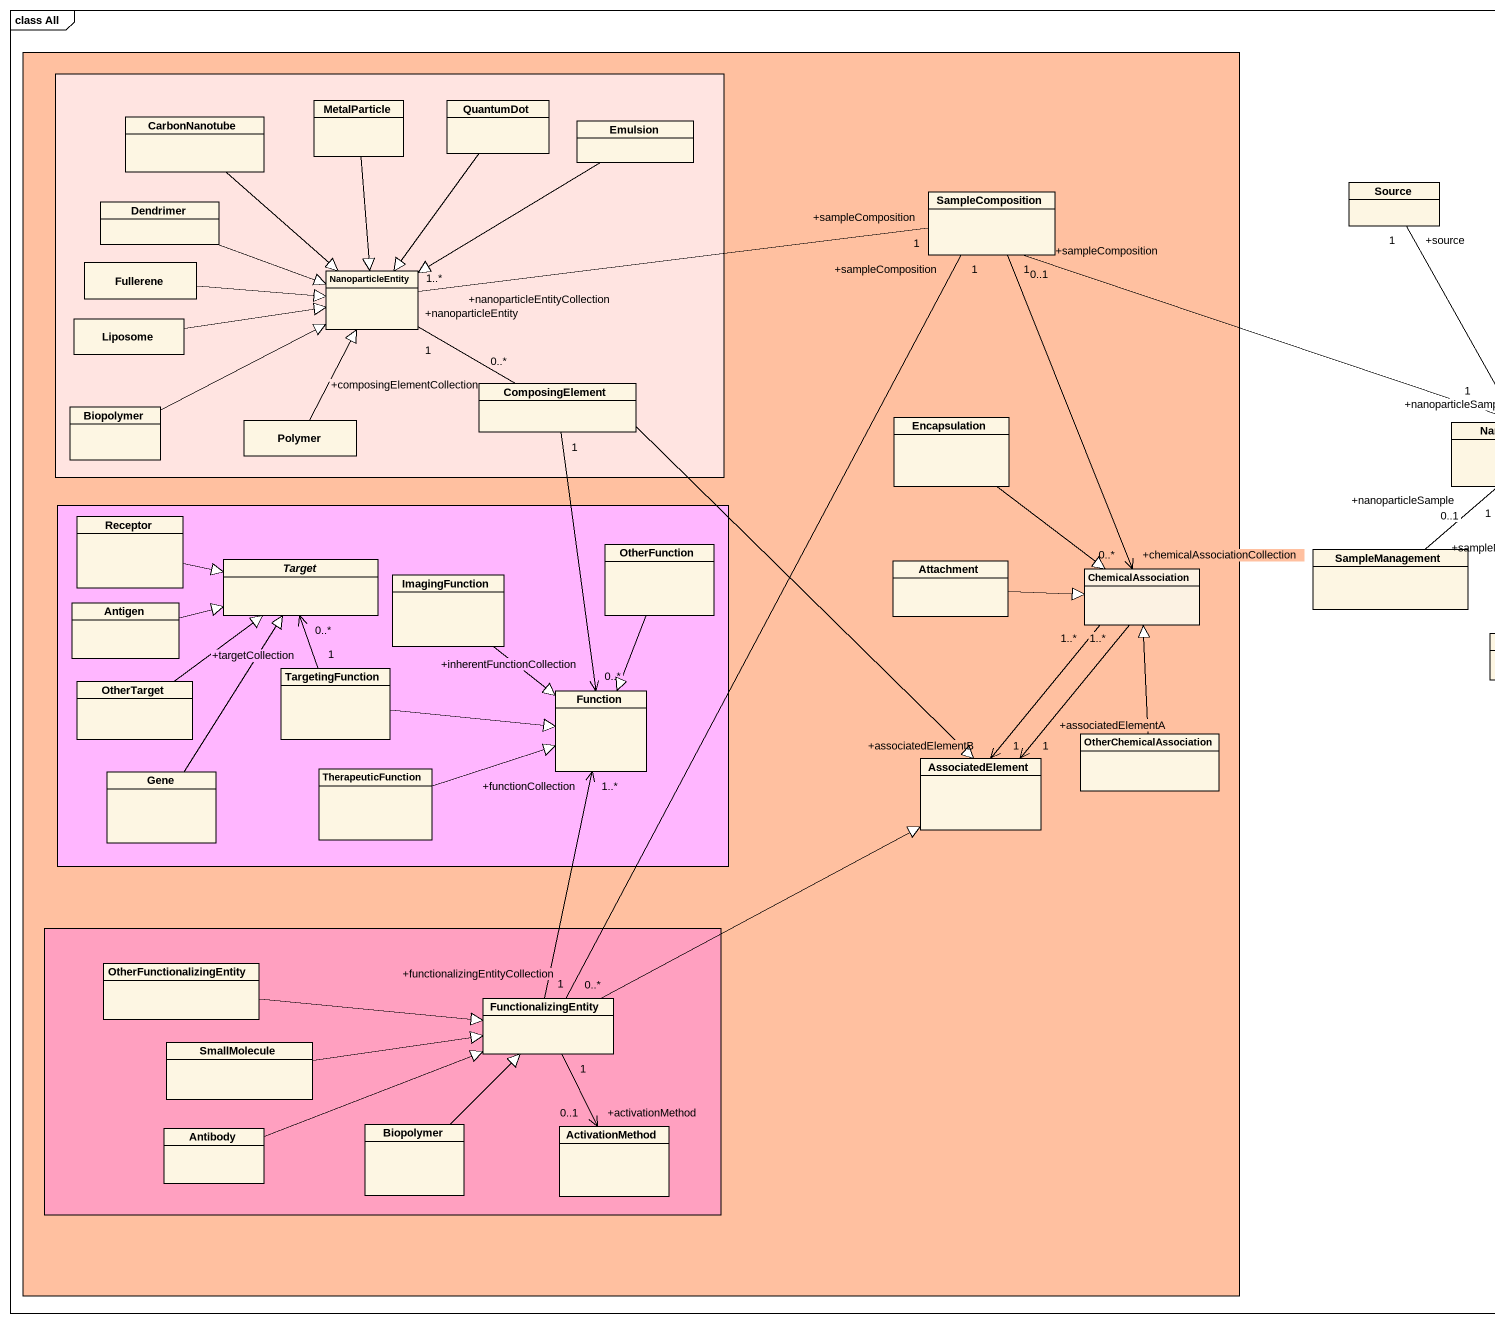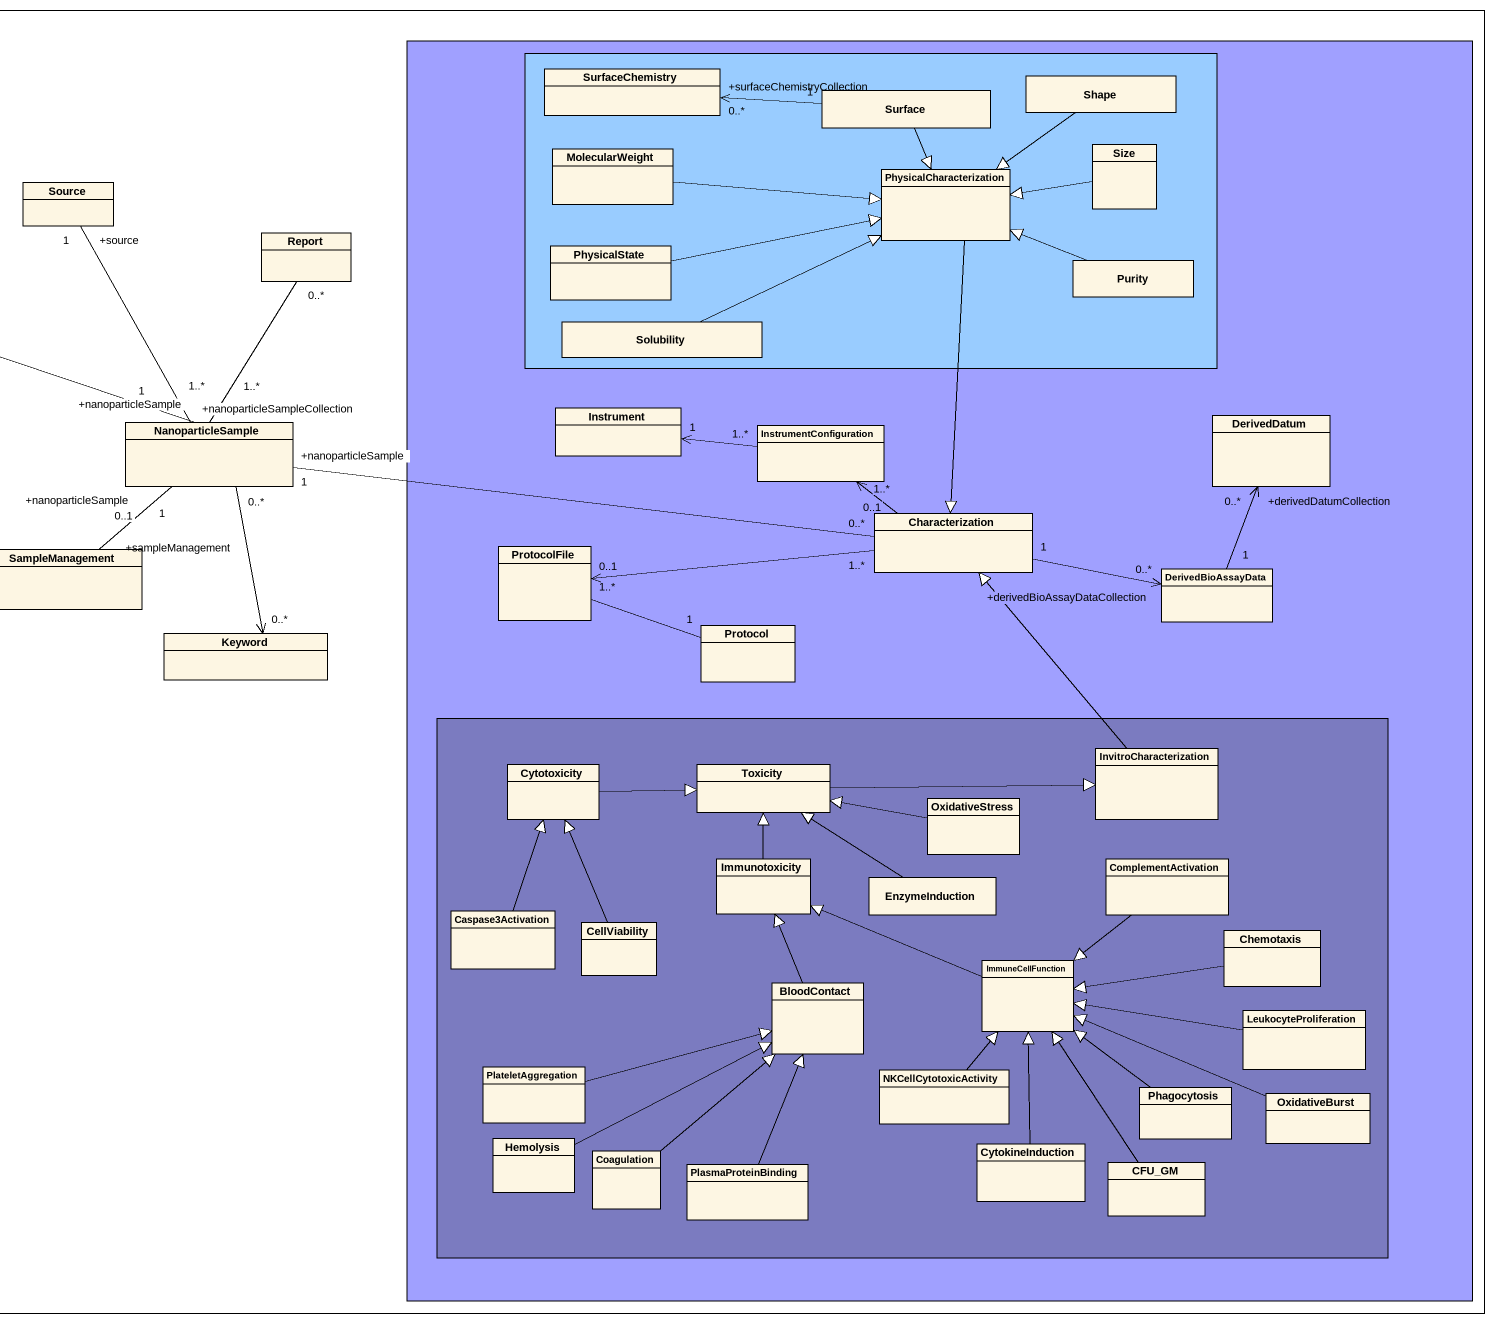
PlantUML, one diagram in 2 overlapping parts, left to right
@startuml
mainframe class All
hide circle
hide empty members
rectangle " " as rectangle1 #FFC0A0 {
  rectangle " " as rectangle4 #FFE4E1 {
    class MetalParticle
    class QuantumDot
    class CarbonNanotube
    class Emulsion
    class Dendrimer
    class Fullerene
    class NanoparticleEntity
    class Liposome
    class Biopolymer
    class Polymer
    class ComposingElement
  }
  class SampleComposition
  class Encapsulation
  rectangle " " as rectangle5 #FFB6FF {
    class Receptor
    abstract class Target
    class OtherFunction
    class Antigen
    class ImagingFunction
    class OtherTarget
    class TargetingFunction
    class Function
    class Gene
    class TherapeuticFunction
  }
  class Attachment
  class ChemicalAssociation #FCF2E3
  class OtherChemicalAssociation
  class AssociatedElement
  rectangle " " as rectangle7 #FFA0C0 {
    class OtherFunctionalizingEntity
    class FunctionalizingEntity
    class SmallMolecule
    class Antibody
    class "Biopolymer" as Biopolymer_2
    class ActivationMethod
  }
}
rectangle " " as rectangle2 #A0A0FF {
  rectangle " " as rectangle3 #99CCFF {
    class SurfaceChemistry
    class Surface
    class Shape
    class MolecularWeight
    class Size
    class PhysicalCharacterization
    class PhysicalState
    class Purity
    class Solubility
  }
  class Instrument
  class InstrumentConfiguration
  class DerivedDatum
  class Characterization
  class ProtocolFile
  class DerivedBioAssayData
  class "Protocol" as Protocol_
  rectangle " " as rectangle6 #7B7BC0 {
    class InvitroCharacterization
    class Cytotoxicity
    class Toxicity
    class OxidativeStress
    class Immunotoxicity
    class EnzymeInduction
    class ComplementActivation
    class Caspase3Activation
    class CellViability
    class Chemotaxis
    class ImmuneCellFunction
    class BloodContact
    class LeukocyteProliferation
    class PlateletAggregation
    class NKCellCytotoxicActivity
    class Phagocytosis
    class OxidativeBurst
    class Hemolysis
    class Coagulation
    class PlasmaProteinBinding
    class CytokineInduction
    class CFU_GM
  }
}
class Source
class Report
class NanoparticleSample
class SampleManagement
class Keyword
MetalParticle --|> NanoparticleEntity
QuantumDot --|> NanoparticleEntity
Surface "1" -left-> "+surfaceChemistryCollection\n0..*" SurfaceChemistry
Surface --|> PhysicalCharacterization
Shape --|> PhysicalCharacterization
CarbonNanotube --|> NanoparticleEntity
Emulsion --|> NanoparticleEntity
MolecularWeight -right-|> PhysicalCharacterization
Size -left-|> PhysicalCharacterization
SampleComposition "+sampleComposition\n1" -left- "+nanoparticleEntityCollection\n1..*" NanoparticleEntity
SampleComposition "1" --> "+chemicalAssociationCollection\n0..*" ChemicalAssociation
SampleComposition "+sampleComposition\n1" -- "+functionalizingEntityCollection\n0..*" FunctionalizingEntity
PhysicalCharacterization --|> Characterization
Dendrimer -right-|> NanoparticleEntity
Fullerene -right-|> NanoparticleEntity
NanoparticleEntity "+nanoparticleEntity\n1" -right- "+composingElementCollection\n0..*" ComposingElement
PhysicalState -right-|> PhysicalCharacterization
Purity -left-|> PhysicalCharacterization
Liposome -right-|> NanoparticleEntity
Solubility -right-|> PhysicalCharacterization
Biopolymer -right-|> NanoparticleEntity
Polymer -up-|> NanoparticleEntity
ComposingElement "1" --> "+inherentFunctionCollection\n0..*" Function
ComposingElement --|> AssociatedElement
Encapsulation --|> ChemicalAssociation
NanoparticleSample "+nanoparticleSample\n1" -left- "+sampleComposition\n0..1" SampleComposition
NanoparticleSample "+nanoparticleSampleCollection\n1..*" -up- "+source\n1" Source
NanoparticleSample "1..*" -up- "0..*" Report
NanoparticleSample "+nanoparticleSample\n1" -right- "0..*" Characterization
NanoparticleSample "+nanoparticleSample\n1" -- "+sampleManagement\n0..1" SampleManagement
NanoparticleSample "0..*" --> "0..*" Keyword
InstrumentConfiguration "1..*" -left-> "1" Instrument
Receptor -right-|> Target
Characterization "1..*" -up-> "0..1" InstrumentConfiguration
Characterization "1..*" -left-> "0..1" ProtocolFile
Characterization "1" -right-> "+derivedBioAssayDataCollection\n0..*" DerivedBioAssayData
OtherFunction --|> Function
Attachment -right-|> ChemicalAssociation
Antigen -right-|> Target
ImagingFunction --|> Function
ChemicalAssociation "1..*" --> "+associatedElementA\n1" AssociatedElement
ChemicalAssociation "1..*" --> "+associatedElementB\n1" AssociatedElement
DerivedBioAssayData "1" -up-> "+derivedDatumCollection\n0..*" DerivedDatum
Protocol_ "1" -left- "1..*" ProtocolFile
OtherTarget -up-|> Target
TargetingFunction "1" -up-> "+targetCollection\n0..*" Target
TargetingFunction -right-|> Function
OtherChemicalAssociation -up-|> ChemicalAssociation
InvitroCharacterization -up-|> Characterization
Gene -up-|> Target
TherapeuticFunction -right-|> Function
Cytotoxicity -right-|> Toxicity
Toxicity -right-|> InvitroCharacterization
OxidativeStress -left-|> Toxicity
Immunotoxicity -up-|> Toxicity
EnzymeInduction -up-|> Toxicity
ComplementActivation --|> ImmuneCellFunction
Caspase3Activation -up-|> Cytotoxicity
CellViability -up-|> Cytotoxicity
Chemotaxis -left-|> ImmuneCellFunction
OtherFunctionalizingEntity -right-|> FunctionalizingEntity
ImmuneCellFunction -left-|> Immunotoxicity
FunctionalizingEntity "1" -up-> "+functionCollection\n1..*" Function
FunctionalizingEntity -right-|> AssociatedElement
FunctionalizingEntity "1" --> "+activationMethod\n0..1" ActivationMethod
BloodContact -up-|> Immunotoxicity
LeukocyteProliferation -left-|> ImmuneCellFunction
SmallMolecule -right-|> FunctionalizingEntity
PlateletAggregation -right-|> BloodContact
NKCellCytotoxicActivity -up-|> ImmuneCellFunction
Phagocytosis -up-|> ImmuneCellFunction
OxidativeBurst -left-|> ImmuneCellFunction
Antibody -right-|> FunctionalizingEntity
Biopolymer_2 -up-|> FunctionalizingEntity
Hemolysis -right-|> BloodContact
Coagulation -up-|> BloodContact
PlasmaProteinBinding -up-|> BloodContact
CytokineInduction -up-|> ImmuneCellFunction
CFU_GM -up-|> ImmuneCellFunction
@enduml
